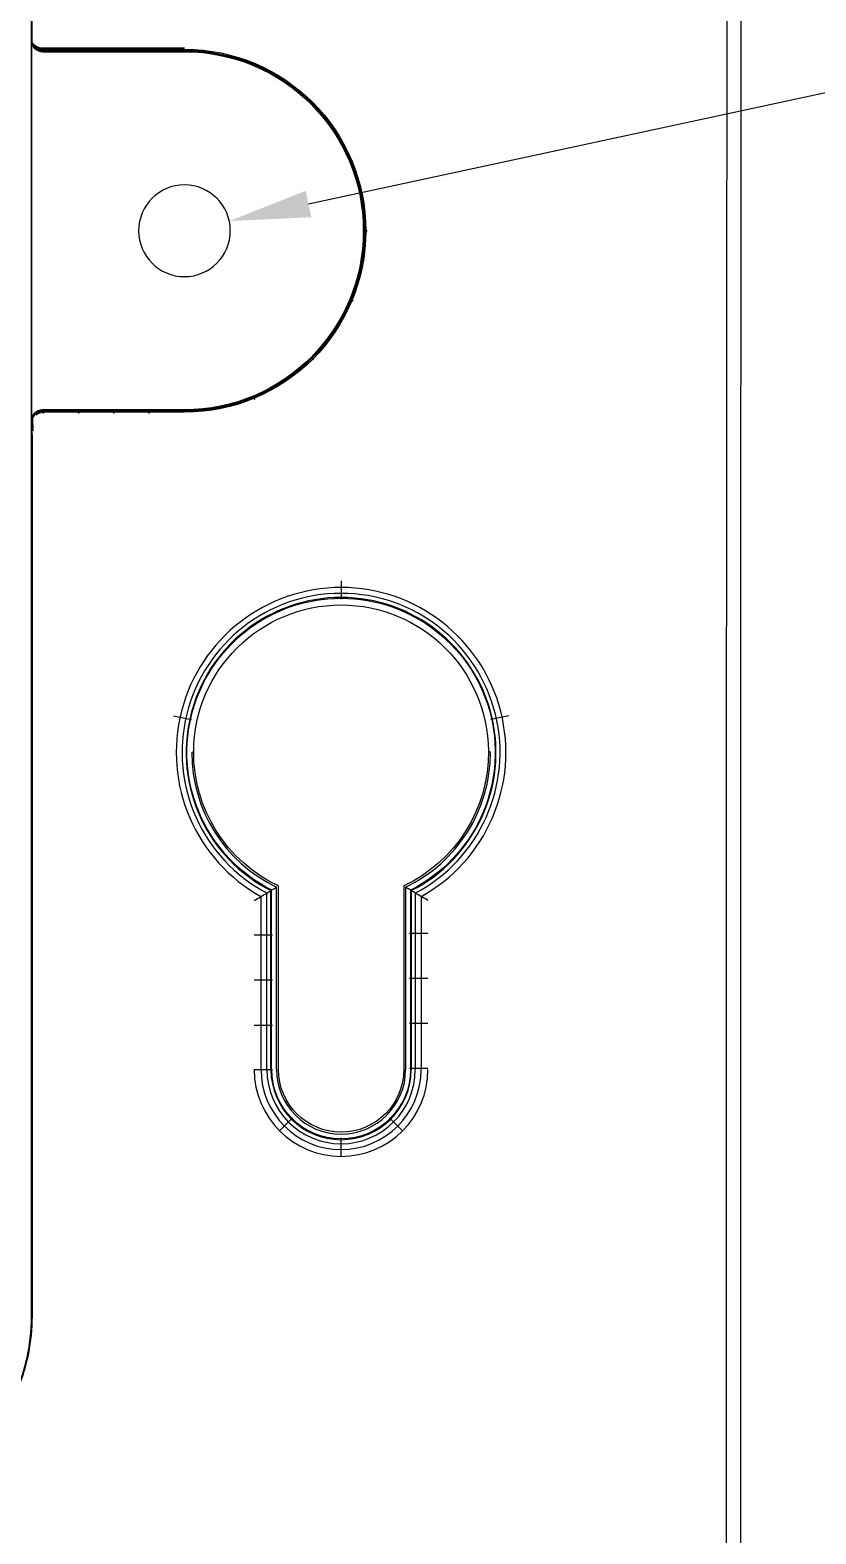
# Model space of a CAD drawing. Header units: millimetres. Extents: x -1138 to -733, y -1269 to -837.
# Drawn here: x -1032.09 to -1010.76, y -1163.65 to -1122.86 of the extents above; entities that cross this region are included whole.
import ezdxf

# ---------------------------------------------------------------- set-up
doc = ezdxf.new("R2010")
doc.units = ezdxf.units.MM
doc.layers.get('0').update_dxf_attribs({"linetype": 'CONTINUOUS'})
doc.layers.get('Defpoints').update_dxf_attribs({"linetype": 'CONTINUOUS'})
doc.layers.add('71', color=7, linetype='CONTINUOUS', true_color=0xffffff)
doc.styles.add('ROMANC', font='romanc.shx', dxfattribs={"bigfont": 'gbcbig.shx'})
doc.dimstyles.new('YanXiu', dxfattribs={"dimtxt": 2.5, "dimasz": 2.2, "dimexe": 0.66, "dimexo": 0.66, "dimgap": 0.66, "dimtad": 0, "dimdsep": 46, "dimtxsty": 'ROMANC', "dimcen": 0, "dimclrd": 256, "dimclre": 131, "dimclrt": 42, "dimazin": 2, "dimtfac": 1, "dimtofl": 0, "dimtmove": 0, "dimatfit": 3, "dimfxl": 0, "dimlwd": 5, "dimlwe": 5, "dimarcsym": 0})

# ---------------------------------------------------------------- blocks, each defined once
blk = doc.blocks.new('*D13')
at = {"lineweight": 5}
blk.add_line((540.672, -814.846), (525.547, -818.101), dxfattribs=at)
blk.add_solid([(525.47, -817.742), (525.624, -818.459), (523.396, -818.563)])
at = {"layer": 'Defpoints', "color": 0}
for p in [(523.396, -818.563), (520.964, -819.087)]:
    blk.add_point(p, dxfattribs=at)
at = {"color": 42, "insert": (546.205, -813.655), "char_height": 2.5, "attachment_point": 5, "rotation": 12.1441, "style": 'ROMANC'}
blk.add_mtext('∅2.49', dxfattribs=at)

msp = doc.modelspace()

# ---------------------------------------------------------------- linework, layer by layer
at = {"layer": '71', "color": 7, "linetype": 'Continuous', "lineweight": 0}
for p, q in [((-1032.052, -1098.858), (-1032.052, -1157.748)), ((-1032.047, -1098.858), (-1032.047, -1157.748)), ((-1032.042, -1098.858), (-1032.042, -1123.139)), ((-1032.035, -1122.913), (-1032.037, -1123.165)), ((-1032.046, -1133.458), (-1032.046, -1123.147)), ((-1032.017, -1123.249), (-1032.024, -1123.262)), ((-1031.999, -1123.24), (-1032.018, -1123.247)), ((-1031.98, -1123.315), (-1031.986, -1123.327)), ((-1031.913, -1123.306), (-1031.953, -1123.346)), ((-1031.824, -1123.336), (-1031.856, -1123.411)), ((-1031.74, -1123.342), (-1027.896, -1123.342)), ((-1031.74, -1123.345), (-1027.896, -1123.345)), ((-1031.952, -1123.347), (-1031.959, -1123.359)), ((-1031.855, -1123.412), (-1031.861, -1123.424)), ((-1031.747, -1123.447), (-1027.896, -1123.447)), ((-1031.743, -1123.441), (-1027.896, -1123.441)), ((-1031.74, -1123.382), (-1027.896, -1123.382)), ((-1031.74, -1123.41), (-1027.896, -1123.41)), ((-1031.74, -1123.428), (-1027.896, -1123.428)), ((-1027.896, -1123.432), (-1031.74, -1123.432)), ((-1031.74, -1123.435), (-1027.896, -1123.435)), ((-1032.052, -1124.901), (-1032.046, -1124.901)), ((-1023.41, -1126.445), (-1023.399, -1126.44)), ((-1023.399, -1126.44), (-1023.316, -1126.405)), ((-1023.041, -1128.303), (-1023.028, -1128.303)), ((-1023.041, -1128.303), (-1023.028, -1128.303)), ((-1023.041, -1128.303), (-1023.028, -1128.303)), ((-1023.041, -1128.303), (-1023.028, -1128.303)), ((-1023.041, -1128.303), (-1023.028, -1128.303)), ((-1023.041, -1128.303), (-1023.041, -1128.303)), ((-1023.034, -1128.303), (-1023.034, -1128.303)), ((-1023.028, -1128.303), (-1023.028, -1128.303)), ((-1023.028, -1128.303), (-1022.938, -1128.303)), ((-1022.938, -1128.303), (-1023.028, -1128.303)), ((-1022.938, -1128.303), (-1023.028, -1128.303)), ((-1022.938, -1128.303), (-1023.028, -1128.303)), ((-1023.026, -1128.303), (-1023.026, -1128.303)), ((-1023.021, -1128.303), (-1023.021, -1128.303)), ((-1023.004, -1128.303), (-1023.004, -1128.303)), ((-1022.976, -1128.303), (-1022.976, -1128.303)), ((-1022.936, -1128.303), (-1022.936, -1128.303)), ((-1023.41, -1130.161), (-1023.399, -1130.166)), ((-1023.399, -1130.166), (-1023.316, -1130.2)), ((-1032.052, -1131.412), (-1032.046, -1131.412)), ((-1024.463, -1131.736), (-1024.454, -1131.745)), ((-1024.463, -1131.736), (-1024.454, -1131.745)), ((-1024.454, -1131.745), (-1024.391, -1131.809)), ((-1026.038, -1132.789), (-1026.033, -1132.8)), ((-1026.033, -1132.8), (-1025.999, -1132.883)), ((-1032.042, -1133.467), (-1032.042, -1157.748)), ((-1032.037, -1133.441), (-1032.034, -1133.774)), ((-1032.017, -1133.356), (-1032.024, -1133.344)), ((-1031.999, -1133.366), (-1032.018, -1133.358)), ((-1032.017, -1133.391), (-1032.014, -1133.726)), ((-1031.986, -1133.278), (-1031.98, -1133.291)), ((-1031.952, -1133.259), (-1031.959, -1133.246)), ((-1031.913, -1133.3), (-1031.953, -1133.26)), ((-1031.855, -1133.194), (-1031.861, -1133.181)), ((-1031.824, -1133.269), (-1031.856, -1133.194)), ((-1027.896, -1133.158), (-1031.747, -1133.158)), ((-1031.746, -1133.158), (-1027.896, -1133.158)), ((-1031.743, -1133.165), (-1027.896, -1133.165)), ((-1031.74, -1133.173), (-1027.896, -1133.173)), ((-1027.896, -1133.178), (-1031.74, -1133.178)), ((-1027.896, -1133.195), (-1031.74, -1133.195)), ((-1027.896, -1133.223), (-1031.74, -1133.223)), ((-1031.721, -1133.261), (-1031.721, -1133.171)), ((-1030.806, -1133.171), (-1030.806, -1133.158)), ((-1030.765, -1133.261), (-1030.765, -1133.171)), ((-1029.843, -1133.171), (-1029.843, -1133.158)), ((-1029.809, -1133.261), (-1029.809, -1133.171)), ((-1028.879, -1133.171), (-1028.879, -1133.158)), ((-1028.853, -1133.261), (-1028.853, -1133.171)), ((-1027.916, -1133.171), (-1027.916, -1133.158)), ((-1027.896, -1133.158), (-1027.896, -1133.171)), ((-1032.037, -1133.798), (-1032.037, -1157.748)), ((-1032.033, -1133.831), (-1032.033, -1157.748)), ((-1032.052, -1137.922), (-1032.037, -1137.922)), ((-1023.646, -1137.795), (-1023.646, -1138.294)), ((-1028.196, -1141.456), (-1027.709, -1141.563)), ((-1019.096, -1141.456), (-1019.584, -1141.563)), ((-1032.052, -1144.433), (-1032.037, -1144.433)), ((-1025.53, -1151.053), (-1025.53, -1146.188)), ((-1025.399, -1151.053), (-1025.399, -1146.107)), ((-1025.346, -1151.053), (-1025.346, -1146.074)), ((-1021.946, -1146.074), (-1021.946, -1151.053)), ((-1021.894, -1146.107), (-1021.894, -1151.053)), ((-1021.763, -1146.188), (-1021.763, -1151.053)), ((-1025.819, -1151.082), (-1025.819, -1146.363)), ((-1025.66, -1151.082), (-1025.66, -1146.27)), ((-1025.55, -1151.082), (-1025.55, -1146.203)), ((-1021.743, -1146.203), (-1021.743, -1151.053)), ((-1021.633, -1146.27), (-1021.633, -1151.053)), ((-1021.474, -1146.363), (-1021.474, -1151.053)), ((-1026.004, -1147.397), (-1025.505, -1147.397)), ((-1021.288, -1147.365), (-1021.788, -1147.365)), ((-1026.004, -1148.625), (-1025.505, -1148.625)), ((-1021.288, -1148.586), (-1021.788, -1148.586)), ((-1026.004, -1149.854), (-1025.505, -1149.854)), ((-1021.288, -1149.807), (-1021.788, -1149.807)), ((-1026.004, -1151.053), (-1025.505, -1151.053)), ((-1021.288, -1151.028), (-1021.788, -1151.028)), ((-1025.314, -1152.72), (-1024.961, -1152.367)), ((-1021.979, -1152.72), (-1022.332, -1152.367)), ((-1023.646, -1153.411), (-1023.646, -1152.911)), ((-1032.052, -1157.455), (-1032.037, -1157.455))]:
    msp.add_line(p, q, dxfattribs=at)
at = {"layer": '71', "color": 7, "linetype": 'Continuous', "lineweight": 0, "extrusion": (0, 0, -1)}
msp.add_circle((1027.896, -1128.303), 1.244, dxfattribs=at)
for centre, radius, start, end in [((1031.74, -1123.135), 0.294, 270, 348.8383), ((1031.74, -1123.135), 0.276, 270, 335.8381), ((1031.74, -1123.135), 0.248, 270, 318.2323), ((1027.896, -1128.303), 4.921, 90, 180), ((1027.896, -1128.303), 4.893, 90, 180), ((1027.896, -1128.303), 4.875, 90, 180), ((1027.896, -1128.303), 4.868, 90, 180), ((1027.896, -1128.303), 4.856, 90, 180), ((1027.896, -1128.303), 4.856, 180, 270), ((1027.896, -1128.303), 4.868, 180, 270), ((1027.896, -1128.303), 4.875, 180, 270), ((1027.896, -1128.303), 4.893, 180, 270), ((1027.896, -1128.303), 4.921, 180, 270), ((1031.74, -1133.471), 0.294, 11.1617, 90), ((1031.74, -1133.471), 0.276, 24.1619, 90), ((1031.74, -1133.471), 0.248, 41.7677, 90), ((1023.646, -1142.453), 4.183, 296.7572, 243.2428), ((1023.646, -1142.453), 4, 0.5002, 179.4998), ((1023.646, -1142.453), 4, 295.1507, 0.5002), ((1023.646, -1142.453), 4, 179.4998, 244.8493), ((1023.646, -1151.053), 1.883, 180, 359.997), ((1023.646, -1151.053), 1.7, 180, 359.9969)]:
    msp.add_arc(centre, radius, start, end, dxfattribs=at)
at = {"layer": '71', "color": 7, "linetype": 'Continuous', "lineweight": 0}
for centre, radius, start, end in [((-1027.896, -1128.303), 4.87, 0, 90), ((-1027.896, -1128.303), 4.868, 0, 90), ((-1027.896, -1128.303), 4.862, 0, 90), ((-1027.896, -1128.303), 4.862, 270, 0), ((-1027.896, -1128.303), 4.868, 270, 0), ((-1027.896, -1128.303), 4.87, 270, 0), ((-1023.646, -1142.453), 4.473, 298.8711, 241.0874), ((-1023.646, -1142.453), 4.314, 297.7405, 242.2229), ((-1023.646, -1142.453), 4.204, 296.9055, 243.0626), ((-1023.646, -1142.453), 4.052, 180, 244.3777), ((-1023.646, -1142.453), 4.052, 295.6223, 0), ((-1023.646, -1151.053), 2.358, 180.003, 0), ((-1023.646, -1151.053), 2.173, 180.003, 0), ((-1023.646, -1151.053), 2.014, 180.003, 0), ((-1023.646, -1151.053), 1.904, 180.003, 0), ((-1023.646, -1151.053), 1.752, 180.0031, 0)]:
    msp.add_arc(centre, radius, start, end, dxfattribs=at)
at = {"layer": '71', "color": 7, "linetype": 'Continuous', "lineweight": 0, "extrusion": (0, 0, -1)}
for centre, major_axis, start_param, end_param in [((-1031.746, -1123.147), (-0.134, -0.268), 5.819644, 7.390288), ((-1031.746, -1133.458), (-0.134, 0.268), 5.176082, 6.746726)]:
    msp.add_ellipse(centre, major_axis=major_axis, ratio=0.99981, start_param=start_param, end_param=end_param, dxfattribs=at)
at = {"layer": '71', "color": 7, "linetype": 'Continuous', "lineweight": 0}
for centre, major_axis, ratio, start_param, end_param in [((-1031.745, -1123.144), (0.268, -0.134), 0.99981, 3.605286, 5.17593), ((-1031.743, -1123.141), (0.268, -0.134), 0.99981, 3.605286, 5.17593), ((-1031.742, -1123.138), (0.268, -0.134), 0.99981, 3.605286, 5.17593), ((-1031.74, -1123.133), (0.3, -0.003), 0.700896, 3.153828, 4.7184), ((-1031.745, -1133.461), (-0.268, -0.134), 0.99981, 4.248848, 5.819492), ((-1031.743, -1133.465), (-0.268, -0.134), 0.99981, 4.248848, 5.819492), ((-1031.742, -1133.468), (-0.268, -0.134), 0.99981, 4.248848, 5.819492)]:
    msp.add_ellipse(centre, major_axis=major_axis, ratio=ratio, start_param=start_param, end_param=end_param, dxfattribs=at)
for points, knots in [([(-1013.174, -1182.036), (-1013.18, -1176.061), (-1013.184, -1170.087), (-1013.19, -1151.815), (-1013.186, -1139.517), (-1013.162, -1114.922), (-1013.141, -1102.624), (-1013.099, -1084.348), (-1013.083, -1078.369), (-1013.067, -1072.39)], [0, 0, 0, 0, 0.163467, 0.163467, 0.499943, 0.499943, 0.836419, 0.836419, 1, 1, 1, 1]), ([(-1026.004, -1146.47), (-1025.886, -1146.402), (-1025.766, -1146.331), (-1025.579, -1146.219), (-1025.512, -1146.177), (-1025.505, -1146.173)], [0, 0, 0, 0, 0.5, 0.5, 1, 1, 1, 1]), ([(-1021.288, -1146.47), (-1021.407, -1146.402), (-1021.527, -1146.331), (-1021.714, -1146.219), (-1021.781, -1146.177), (-1021.788, -1146.173)], [0, 0, 0, 0, 0.5, 0.5, 1, 1, 1, 1]), ([(-1032.052, -1157.748), (-1032.052, -1158.422), (-1032.186, -1159.096), (-1032.702, -1160.341), (-1033.084, -1160.912), (-1034.037, -1161.866), (-1034.608, -1162.247), (-1035.853, -1162.763), (-1036.527, -1162.897), (-1037.201, -1162.897)], [0, 0, 0, 0, 0.25, 0.25, 0.5, 0.5, 0.75, 0.75, 1, 1, 1, 1]), ([(-1037.201, -1162.904), (-1036.817, -1162.903), (-1036.07, -1162.821), (-1034.987, -1162.451), (-1034.016, -1161.855), (-1033.183, -1161.049), (-1032.542, -1160.062), (-1032.136, -1158.933), (-1032.046, -1158.151), (-1032.045, -1157.748)], [0, 0, 0, 0, 0.140027, 0.280033, 0.420043, 0.560043, 0.706691, 0.853334, 1, 1, 1, 1]), ([(-1032.033, -1157.748), (-1032.033, -1158.425), (-1032.167, -1159.101), (-1032.685, -1160.351), (-1033.068, -1160.924), (-1034.025, -1161.881), (-1034.598, -1162.264), (-1035.848, -1162.782), (-1036.525, -1162.916), (-1037.201, -1162.916)], [0, 0, 0, 0, 0.25, 0.25, 0.5, 0.5, 0.75, 0.75, 1, 1, 1, 1])]:
    msp.add_open_spline(points, degree=3, knots=knots, dxfattribs=at)
for points, degree in [([(-1012.795, -1175.506), (-1012.807, -1146.379), (-1012.793, -1117.235), (-1012.752, -1088.147)], 3), ([(-1027.699, -1142.453), (-1027.681, -1142.441), (-1027.664, -1142.429), (-1027.646, -1142.418)], 3), ([(-1019.594, -1142.453), (-1019.611, -1142.441), (-1019.629, -1142.429), (-1019.647, -1142.418)], 3), ([(-1025.505, -1146.173), (-1025.47, -1146.151), (-1025.434, -1146.129), (-1025.399, -1146.107)], 3), ([(-1021.788, -1146.173), (-1021.823, -1146.151), (-1021.859, -1146.129), (-1021.894, -1146.107)], 3), ([(-1032.044, -1158.005), (-1032.051, -1158.005), (-1032.059, -1158.004)], 2), ([(-1032.044, -1158.008), (-1032.051, -1158.008), (-1032.059, -1158.007)], 2), ([(-1032.044, -1158.011), (-1032.051, -1158.01), (-1032.059, -1158.01)], 2), ([(-1032.044, -1158.014), (-1032.052, -1158.013), (-1032.059, -1158.013)], 2), ([(-1032.044, -1158.017), (-1032.052, -1158.016), (-1032.059, -1158.016)], 2), ([(-1032.043, -1157.985), (-1032.05, -1157.984), (-1032.058, -1157.984)], 2), ([(-1032.043, -1157.987), (-1032.05, -1157.987), (-1032.058, -1157.987)], 2), ([(-1032.043, -1157.99), (-1032.05, -1157.99), (-1032.058, -1157.99)], 2), ([(-1032.043, -1157.993), (-1032.051, -1157.993), (-1032.058, -1157.993)], 2), ([(-1032.043, -1157.996), (-1032.051, -1157.996), (-1032.058, -1157.995)], 2), ([(-1032.043, -1157.999), (-1032.051, -1157.999), (-1032.058, -1157.998)], 2), ([(-1032.044, -1158.002), (-1032.051, -1158.002), (-1032.058, -1158.001)], 2), ([(-1032.042, -1157.961), (-1032.049, -1157.961), (-1032.057, -1157.961)], 2), ([(-1032.042, -1157.964), (-1032.049, -1157.964), (-1032.057, -1157.963)], 2), ([(-1032.042, -1157.967), (-1032.049, -1157.967), (-1032.057, -1157.966)], 2), ([(-1032.042, -1157.97), (-1032.049, -1157.97), (-1032.057, -1157.969)], 2), ([(-1032.042, -1157.973), (-1032.05, -1157.973), (-1032.057, -1157.972)], 2), ([(-1032.042, -1157.976), (-1032.05, -1157.975), (-1032.057, -1157.975)], 2), ([(-1032.042, -1157.979), (-1032.05, -1157.978), (-1032.057, -1157.978)], 2), ([(-1032.043, -1157.982), (-1032.05, -1157.981), (-1032.057, -1157.981)], 2), ([(-1032.041, -1157.935), (-1032.048, -1157.935), (-1032.056, -1157.934)], 2), ([(-1032.041, -1157.938), (-1032.048, -1157.938), (-1032.056, -1157.937)], 2), ([(-1032.041, -1157.941), (-1032.048, -1157.94), (-1032.056, -1157.94)], 2), ([(-1032.041, -1157.944), (-1032.048, -1157.943), (-1032.056, -1157.943)], 2), ([(-1032.041, -1157.947), (-1032.049, -1157.946), (-1032.056, -1157.946)], 2), ([(-1032.041, -1157.949), (-1032.049, -1157.949), (-1032.056, -1157.949)], 2), ([(-1032.041, -1157.952), (-1032.049, -1157.952), (-1032.056, -1157.952)], 2), ([(-1032.041, -1157.955), (-1032.049, -1157.955), (-1032.056, -1157.955)], 2), ([(-1032.042, -1157.958), (-1032.049, -1157.958), (-1032.056, -1157.958)], 2), ([(-1032.04, -1157.906), (-1032.047, -1157.905), (-1032.055, -1157.905)], 2), ([(-1032.04, -1157.909), (-1032.047, -1157.908), (-1032.055, -1157.908)], 2), ([(-1032.04, -1157.911), (-1032.047, -1157.911), (-1032.055, -1157.911)], 2), ([(-1032.04, -1157.914), (-1032.047, -1157.914), (-1032.055, -1157.914)], 2), ([(-1032.04, -1157.917), (-1032.047, -1157.917), (-1032.055, -1157.917)], 2), ([(-1032.04, -1157.92), (-1032.048, -1157.92), (-1032.055, -1157.92)], 2), ([(-1032.04, -1157.923), (-1032.048, -1157.923), (-1032.055, -1157.923)], 2), ([(-1032.04, -1157.926), (-1032.048, -1157.926), (-1032.055, -1157.926)], 2), ([(-1032.04, -1157.929), (-1032.048, -1157.929), (-1032.055, -1157.928)], 2), ([(-1032.041, -1157.932), (-1032.048, -1157.932), (-1032.055, -1157.931)], 2), ([(-1032.039, -1157.868), (-1032.046, -1157.867), (-1032.054, -1157.867)], 2), ([(-1032.039, -1157.871), (-1032.046, -1157.87), (-1032.054, -1157.87)], 2), ([(-1032.039, -1157.873), (-1032.046, -1157.873), (-1032.054, -1157.873)], 2), ([(-1032.039, -1157.876), (-1032.046, -1157.876), (-1032.054, -1157.876)], 2), ([(-1032.039, -1157.879), (-1032.046, -1157.879), (-1032.054, -1157.879)], 2), ([(-1032.039, -1157.882), (-1032.046, -1157.882), (-1032.054, -1157.882)], 2), ([(-1032.039, -1157.885), (-1032.047, -1157.885), (-1032.054, -1157.885)], 2), ([(-1032.039, -1157.888), (-1032.047, -1157.888), (-1032.054, -1157.888)], 2), ([(-1032.039, -1157.891), (-1032.047, -1157.891), (-1032.054, -1157.891)], 2), ([(-1032.039, -1157.894), (-1032.047, -1157.894), (-1032.054, -1157.894)], 2), ([(-1032.039, -1157.897), (-1032.047, -1157.897), (-1032.054, -1157.896)], 2), ([(-1032.039, -1157.9), (-1032.047, -1157.9), (-1032.054, -1157.899)], 2), ([(-1032.04, -1157.903), (-1032.047, -1157.902), (-1032.054, -1157.902)], 2), ([(-1032.038, -1157.809), (-1032.045, -1157.809), (-1032.053, -1157.809)], 2), ([(-1032.038, -1157.812), (-1032.045, -1157.812), (-1032.053, -1157.812)], 2), ([(-1032.038, -1157.815), (-1032.045, -1157.815), (-1032.053, -1157.815)], 2), ([(-1032.038, -1157.818), (-1032.045, -1157.818), (-1032.053, -1157.818)], 2), ([(-1032.038, -1157.821), (-1032.045, -1157.821), (-1032.053, -1157.821)], 2), ([(-1032.038, -1157.824), (-1032.045, -1157.824), (-1032.053, -1157.824)], 2), ([(-1032.038, -1157.827), (-1032.045, -1157.827), (-1032.053, -1157.826)], 2), ([(-1032.038, -1157.83), (-1032.045, -1157.83), (-1032.053, -1157.829)], 2), ([(-1032.038, -1157.833), (-1032.045, -1157.832), (-1032.053, -1157.832)], 2), ([(-1032.038, -1157.835), (-1032.045, -1157.835), (-1032.053, -1157.835)], 2), ([(-1032.038, -1157.838), (-1032.045, -1157.838), (-1032.053, -1157.838)], 2), ([(-1032.038, -1157.841), (-1032.046, -1157.841), (-1032.053, -1157.841)], 2), ([(-1032.038, -1157.844), (-1032.046, -1157.844), (-1032.053, -1157.844)], 2), ([(-1032.038, -1157.847), (-1032.046, -1157.847), (-1032.053, -1157.847)], 2), ([(-1032.038, -1157.85), (-1032.046, -1157.85), (-1032.053, -1157.85)], 2), ([(-1032.038, -1157.853), (-1032.046, -1157.853), (-1032.053, -1157.853)], 2), ([(-1032.038, -1157.856), (-1032.046, -1157.856), (-1032.053, -1157.856)], 2), ([(-1032.038, -1157.859), (-1032.046, -1157.859), (-1032.053, -1157.859)], 2), ([(-1032.038, -1157.862), (-1032.046, -1157.862), (-1032.053, -1157.861)], 2), ([(-1032.039, -1157.865), (-1032.046, -1157.865), (-1032.053, -1157.864)], 2), ([(-1032.037, -1157.751), (-1032.045, -1157.751), (-1032.052, -1157.751)], 2), ([(-1032.037, -1157.754), (-1032.045, -1157.754), (-1032.052, -1157.754)], 2), ([(-1032.037, -1157.757), (-1032.045, -1157.757), (-1032.052, -1157.757)], 2), ([(-1032.037, -1157.759), (-1032.045, -1157.759), (-1032.052, -1157.759)], 2), ([(-1032.037, -1157.762), (-1032.045, -1157.762), (-1032.052, -1157.762)], 2), ([(-1032.037, -1157.765), (-1032.045, -1157.765), (-1032.052, -1157.765)], 2), ([(-1032.037, -1157.768), (-1032.045, -1157.768), (-1032.052, -1157.768)], 2), ([(-1032.037, -1157.771), (-1032.045, -1157.771), (-1032.052, -1157.771)], 2), ([(-1032.037, -1157.774), (-1032.045, -1157.774), (-1032.052, -1157.774)], 2), ([(-1032.037, -1157.777), (-1032.045, -1157.777), (-1032.052, -1157.777)], 2), ([(-1032.037, -1157.78), (-1032.045, -1157.78), (-1032.052, -1157.78)], 2), ([(-1032.037, -1157.783), (-1032.045, -1157.783), (-1032.052, -1157.783)], 2), ([(-1032.037, -1157.786), (-1032.045, -1157.786), (-1032.052, -1157.786)], 2), ([(-1032.037, -1157.789), (-1032.045, -1157.789), (-1032.052, -1157.789)], 2), ([(-1032.037, -1157.792), (-1032.045, -1157.792), (-1032.052, -1157.792)], 2), ([(-1032.037, -1157.795), (-1032.045, -1157.794), (-1032.052, -1157.794)], 2), ([(-1032.037, -1157.797), (-1032.045, -1157.797), (-1032.052, -1157.797)], 2), ([(-1032.037, -1157.8), (-1032.045, -1157.8), (-1032.052, -1157.8)], 2), ([(-1032.037, -1157.803), (-1032.045, -1157.803), (-1032.052, -1157.803)], 2), ([(-1032.038, -1157.806), (-1032.045, -1157.806), (-1032.052, -1157.806)], 2), ([(-1032.048, -1158.075), (-1032.055, -1158.075), (-1032.063, -1158.074)], 2), ([(-1032.047, -1158.058), (-1032.054, -1158.057), (-1032.062, -1158.057)], 2), ([(-1032.047, -1158.06), (-1032.054, -1158.06), (-1032.062, -1158.06)], 2), ([(-1032.047, -1158.063), (-1032.054, -1158.063), (-1032.062, -1158.062)], 2), ([(-1032.047, -1158.066), (-1032.055, -1158.066), (-1032.062, -1158.065)], 2), ([(-1032.047, -1158.069), (-1032.055, -1158.069), (-1032.062, -1158.068)], 2), ([(-1032.047, -1158.072), (-1032.055, -1158.072), (-1032.062, -1158.071)], 2), ([(-1032.046, -1158.043), (-1032.053, -1158.042), (-1032.061, -1158.042)], 2), ([(-1032.046, -1158.046), (-1032.053, -1158.045), (-1032.061, -1158.045)], 2), ([(-1032.046, -1158.049), (-1032.054, -1158.048), (-1032.061, -1158.048)], 2), ([(-1032.046, -1158.052), (-1032.054, -1158.051), (-1032.061, -1158.051)], 2), ([(-1032.046, -1158.055), (-1032.054, -1158.054), (-1032.061, -1158.054)], 2), ([(-1032.045, -1158.022), (-1032.052, -1158.022), (-1032.06, -1158.022)], 2), ([(-1032.045, -1158.025), (-1032.052, -1158.025), (-1032.06, -1158.025)], 2), ([(-1032.045, -1158.028), (-1032.052, -1158.028), (-1032.06, -1158.028)], 2), ([(-1032.045, -1158.031), (-1032.053, -1158.031), (-1032.06, -1158.03)], 2), ([(-1032.045, -1158.034), (-1032.053, -1158.034), (-1032.06, -1158.033)], 2), ([(-1032.045, -1158.037), (-1032.053, -1158.037), (-1032.06, -1158.036)], 2), ([(-1032.046, -1158.04), (-1032.053, -1158.04), (-1032.06, -1158.039)], 2), ([(-1032.044, -1158.02), (-1032.052, -1158.019), (-1032.059, -1158.019)], 2)]:
    msp.add_open_spline(points, degree=degree, dxfattribs=at)

# ---------------------------------------------------------------- dimensions: what is measured, and where the dimension line sits
dim = msp.add_diameter_dim_2p(p1=(-1029.112, -1128.564), p2=(-1026.68, -1128.041), dimstyle='YanXiu')
dim.commit()
dim.dimension.update_dxf_attribs({"geometry": '*D13', "text_midpoint": (-1003.872, -1123.133), "dimtype": 131, "insert": (-1550.077, -309.478)})

doc.saveas('drawing.dxf')
